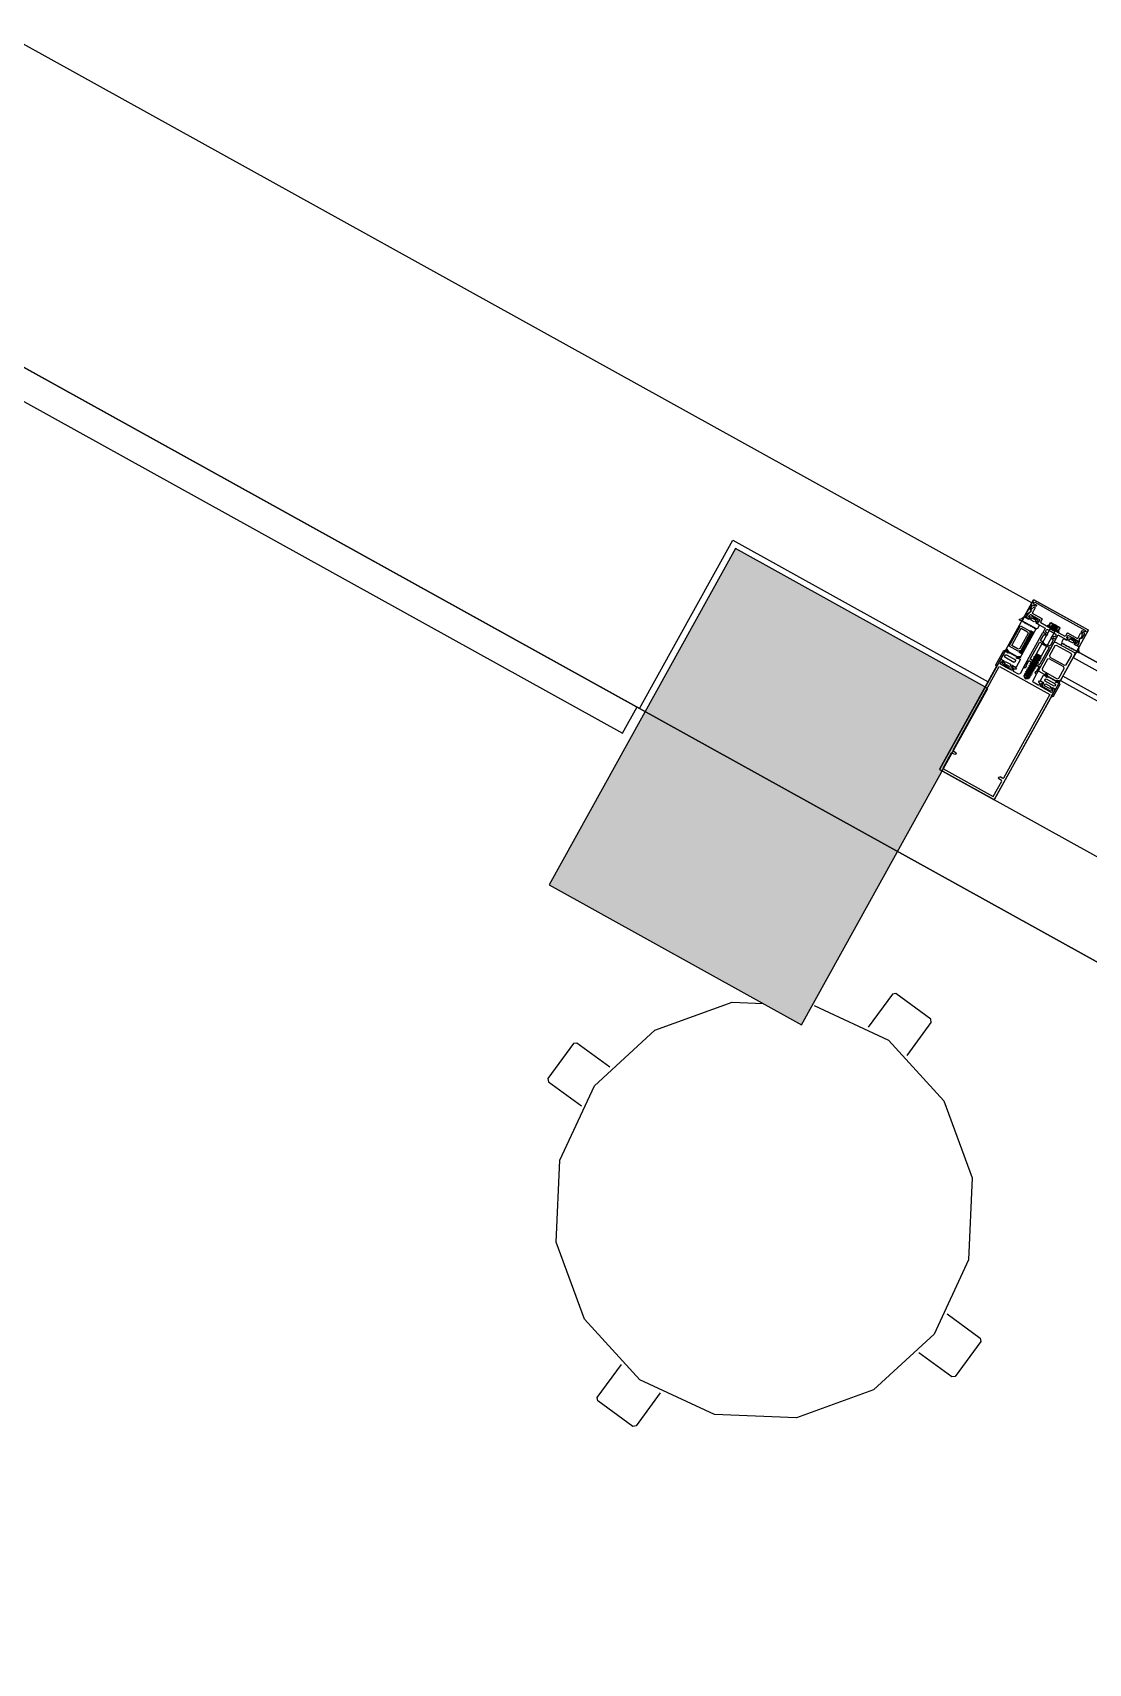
# Model space of a CAD drawing. Header units: metres. Extents: x 2.5 to 42.6, y 0.9 to 31.9.
# Drawn here: x 24.715 to 25.061, y 14.859 to 15.393 of the extents above; entities that cross this region are included whole.
import ezdxf

# ---------------------------------------------------------------- set-up
doc = ezdxf.new("R2010")
doc.units = ezdxf.units.M
for name, color, linetype in [('ARREDI', 9, 'Continuous'), ('PARETI_STRUTTURE', 7, 'Continuous'), ('PILASTRI_SETTI', 8, 'Continuous')]:
    doc.layers.add(name, color=color, linetype=linetype)

msp = doc.modelspace()

# ---------------------------------------------------------------- linework, layer by layer
at = {"layer": 'ARREDI'}
for points in [[(25.04234, 15.20395), (25.04225, 15.2037), (25.04111, 15.20276), (25.04057, 15.20179), (25.04013, 15.20202), (25.04314, 15.20747), (25.04328, 15.20751)], [(25.04199, 15.20434), (25.04275, 15.20572)], [(25.04237, 15.20434), (25.04336, 15.2052)], [(25.04276, 15.20572), (25.04302, 15.2058)], [(25.04375, 15.20539), (25.04303, 15.2058)], [(25.04327, 15.20624), (25.04319, 15.20651)], [(25.0432, 15.20651), (25.04325, 15.20662)], [(25.04325, 15.20662), (25.04352, 15.2067)], [(25.04327, 15.20751), (25.06101, 15.19768), (25.06105, 15.19754)], [(25.04327, 15.20624), (25.044, 15.20584), (25.04408, 15.20558)], [(25.04335, 15.20521), (25.0437, 15.20491)], [(25.04352, 15.20669), (25.05185, 15.20207), (25.06019, 15.19746)], [(25.04407, 15.20557), (25.04402, 15.20547), (25.04375, 15.20539)], [(25.04028, 15.20194), (25.04003, 15.20189), (25.03933, 15.20132), (25.03847, 15.20108)], [(25.03957, 15.20047), (25.0385, 15.20086), (25.03847, 15.20108)], [(25.03957, 15.20046), (25.03979, 15.20042)], [(25.03979, 15.20041), (25.03996, 15.20032)], [(25.03997, 15.20032), (25.04001, 15.20018)], [(25.04021, 15.19995), (25.04004, 15.20005), (25.04, 15.20019)], [(25.04021, 15.19995), (25.04035, 15.19999), (25.04049, 15.20004)], [(25.04028, 15.20194), (25.04141, 15.20133), (25.04156, 15.20116), (25.04164, 15.20115), (25.04174, 15.2012), (25.04205, 15.20176), (25.04184, 15.20187), (25.04181, 15.20198)], [(25.04048, 15.20003), (25.04065, 15.19993)], [(25.04065, 15.19994), (25.0407, 15.1998)], [(25.0409, 15.19957), (25.04073, 15.19967), (25.04069, 15.19981)], [(25.04088, 15.20161), (25.0408, 15.20187)], [(25.04081, 15.20188), (25.04125, 15.20268), (25.04229, 15.20363)], [(25.04147, 15.20128), (25.04089, 15.20161)], [(25.04162, 15.2013), (25.04148, 15.20128)], [(25.04154, 15.20197), (25.04171, 15.20228), (25.04211, 15.20265), (25.04222, 15.20267)], [(25.04179, 15.2017), (25.04158, 15.20181), (25.04154, 15.20197)], [(25.04181, 15.20151), (25.04162, 15.2013)], [(25.04179, 15.20169), (25.04181, 15.20151)], [(25.04182, 15.202), (25.04195, 15.20206)], [(25.04195, 15.20206), (25.04288, 15.20191), (25.04398, 15.20131), (25.04463, 15.20058), (25.04465, 15.20044)], [(25.04203, 15.2042), (25.04199, 15.20434)], [(25.04203, 15.2042), (25.04228, 15.20406), (25.04234, 15.20395)], [(25.04222, 15.20267), (25.04347, 15.20198), (25.0436, 15.20199), (25.0437, 15.20194)], [(25.04228, 15.20113), (25.04248, 15.20147)], [(25.04236, 15.20086), (25.04228, 15.20112)], [(25.0423, 15.20417), (25.04236, 15.20379), (25.04229, 15.20363)], [(25.04231, 15.20417), (25.04238, 15.20435)], [(25.04339, 15.20029), (25.04236, 15.20086)], [(25.04247, 15.20147), (25.04274, 15.20156)], [(25.0437, 15.20491), (25.04274, 15.20317)], [(25.04596, 15.20127), (25.04278, 15.20304), (25.04274, 15.20317)], [(25.04274, 15.20155), (25.04377, 15.20098)], [(25.04366, 15.20036), (25.0434, 15.20028)], [(25.04385, 15.20071), (25.04366, 15.20036)], [(25.04369, 15.20193), (25.04371, 15.20186), (25.04513, 15.20106), (25.04517, 15.20089)], [(25.04377, 15.20098), (25.04386, 15.20071)], [(25.04492, 15.19937), (25.04429, 15.19972), (25.04407, 15.19978), (25.044, 15.19986), (25.04401, 15.19994), (25.04432, 15.2005), (25.04453, 15.20037)], [(25.04416, 15.19989), (25.04423, 15.20017)], [(25.04422, 15.19976), (25.04416, 15.19988)], [(25.04422, 15.19976), (25.04695, 15.19825), (25.04697, 15.19814)], [(25.04423, 15.20017), (25.0444, 15.20024)], [(25.0444, 15.20024), (25.04461, 15.20013)], [(25.04463, 15.20041), (25.04452, 15.20038)], [(25.04517, 15.2009), (25.04477, 15.20017), (25.0446, 15.20013)], [(25.04933, 15.19762), (25.04927, 15.19783), (25.04554, 15.19993), (25.04545, 15.20019)], [(25.04599, 15.20116), (25.04547, 15.2002)], [(25.04596, 15.20127), (25.04599, 15.20116)], [(25.04874, 15.19998), (25.04868, 15.19994), (25.04818, 15.19905), (25.04871, 15.19997)], [(25.0482, 15.19905), (25.04889, 15.19866), (25.04902, 15.19859), (25.0504, 15.19781), (25.04902, 15.19859), (25.04953, 15.19952), (25.04902, 15.19859), (25.04818, 15.19905), (25.04871, 15.19998)], [(25.04871, 15.19997), (25.0482, 15.19904), (25.0489, 15.19865), (25.04941, 15.1996)], [(25.04868, 15.19995), (25.04902, 15.19997)], [(25.04901, 15.19997), (25.04908, 15.19994), (25.04902, 15.19998), (25.05158, 15.19856)], [(25.04903, 15.19996), (25.0491, 15.19993)], [(25.04912, 15.19991), (25.0492, 15.19987), (25.04927, 15.19982)], [(25.05142, 15.19865), (25.05136, 15.19855), (25.04913, 15.19979), (25.04918, 15.19989)], [(25.04324, 15.1967), (25.04213, 15.19731), (25.04237, 15.19651), (25.03913, 15.19066), (25.03833, 15.19042), (25.03944, 15.1898)], [(25.04269, 15.197), (25.03887, 15.19012)], [(25.04283, 15.19693), (25.03901, 15.19004)], [(25.04297, 15.19685), (25.03915, 15.18996)], [(25.04311, 15.19678), (25.03929, 15.18989)], [(25.03944, 15.1898), (25.04326, 15.19669)], [(25.04001, 15.18559), (25.0462, 15.19675)], [(25.0409, 15.19957), (25.04104, 15.19961), (25.04118, 15.19965)], [(25.04117, 15.19965), (25.04134, 15.19955)], [(25.04134, 15.19955), (25.04139, 15.19942)], [(25.04159, 15.19919), (25.04142, 15.19929), (25.04138, 15.19943)], [(25.04186, 15.19927), (25.04173, 15.19923), (25.04159, 15.19919)], [(25.04375, 15.18947), (25.04389, 15.1893), (25.04399, 15.18961), (25.04407, 15.18986), (25.0486, 15.198), (25.05013, 15.19716), (25.04562, 15.189), (25.04528, 15.18889), (25.0452, 15.18891), (25.04511, 15.18894), (25.04497, 15.18898), (25.04481, 15.18905), (25.04454, 15.18915), (25.0444, 15.18919), (25.04428, 15.18925), (25.04394, 15.18946), (25.04546, 15.18885), (25.0451, 15.18869), (25.04436, 15.18949), (25.04418, 15.18956), (25.04391, 15.18962), (25.04399, 15.18962), (25.04406, 15.18961), (25.04411, 15.18958), (25.04423, 15.18953), (25.04433, 15.18953), (25.04451, 15.18943), (25.04391, 15.18962), (25.04373, 15.1895), (25.04389, 15.18929), (25.044, 15.18916), (25.04404, 15.18912), (25.04409, 15.18906), (25.04416, 15.18902), (25.04426, 15.18894), (25.04441, 15.18862), (25.04475, 15.18844), (25.04493, 15.18835), (25.04503, 15.18831), (25.04512, 15.18827), (25.04521, 15.18831), (25.04514, 15.18834), (25.04505, 15.18836), (25.04496, 15.18839), (25.0448, 15.18846), (25.04464, 15.18853), (25.04477, 15.18866), (25.04484, 15.18863), (25.04441, 15.18862), (25.04379, 15.18898), (25.04374, 15.18897), (25.04385, 15.18917), (25.04477, 15.18865), (25.04463, 15.18871), (25.0444, 15.18879), (25.04425, 15.18885), (25.04415, 15.18887), (25.04406, 15.18892), (25.04397, 15.18893), (25.04356, 15.18865), (25.04354, 15.18816), (25.04361, 15.1881), (25.04368, 15.18805), (25.04378, 15.18797), (25.04394, 15.18784), (25.04411, 15.1877), (25.04422, 15.18762), (25.04429, 15.18756), (25.04448, 15.18739), (25.04454, 15.18732), (25.04499, 15.18776), (25.04493, 15.18781), (25.04486, 15.18787), (25.04477, 15.18792), (25.04469, 15.18799), (25.04459, 15.18806), (25.04438, 15.1882), (25.04406, 15.18842), (25.04386, 15.18858), (25.04376, 15.18865), (25.04368, 15.1887), (25.04359, 15.18876), (25.04352, 15.18881), (25.04347, 15.18887), (25.04337, 15.18902), (25.04359, 15.18861), (25.04337, 15.18903), (25.04337, 15.18898), (25.04351, 15.18895), (25.04429, 15.18862), (25.04346, 15.18901), (25.0436, 15.18896), (25.04397, 15.1888), (25.04379, 15.18864), (25.04483, 15.18801), (25.04374, 15.18896), (25.04385, 15.18917), (25.04393, 15.18913), (25.04439, 15.18884), (25.0446, 15.18867), (25.04472, 15.18857), (25.04479, 15.18852), (25.04486, 15.18846), (25.04492, 15.1884), (25.04505, 15.18825), (25.04507, 15.18757), (25.0445, 15.18736), (25.04465, 15.187), (25.04458, 15.18702), (25.04451, 15.18704), (25.04443, 15.18709), (25.04433, 15.18711), (25.04425, 15.18715), (25.04314, 15.1874), (25.04295, 15.18705), (25.04271, 15.18711), (25.04229, 15.18707), (25.04253, 15.18697), (25.04193, 15.18649), (25.04203, 15.18642), (25.04209, 15.18637), (25.04214, 15.18632), (25.04221, 15.18626), (25.04229, 15.18621), (25.04239, 15.18614), (25.04249, 15.18607), (25.04268, 15.18593), (25.043, 15.18571), (25.04321, 15.18557), (25.04331, 15.1855), (25.04339, 15.18543), (25.04347, 15.18537), (25.04354, 15.18532), (25.04332, 15.18514), (25.04316, 15.18483), (25.04318, 15.18531), (25.04313, 15.18535), (25.04306, 15.18541), (25.04296, 15.18549), (25.04282, 15.1856), (25.04261, 15.18575), (25.04252, 15.18584), (25.04242, 15.18592), (25.04235, 15.18596), (25.04216, 15.18567), (25.04221, 15.18561), (25.04228, 15.18555), (25.04239, 15.18547), (25.04256, 15.18535), (25.04273, 15.18521), (25.04284, 15.18512), (25.04291, 15.18507), (25.04297, 15.18451), (25.04281, 15.1842), (25.0426, 15.18442), (25.04253, 15.18448), (25.04241, 15.18457), (25.04226, 15.18469), (25.04208, 15.18482), (25.04197, 15.18492), (25.04189, 15.18498), (25.04166, 15.18523), (25.04183, 15.18553)], [(25.04186, 15.19927), (25.04203, 15.19917)], [(25.04203, 15.19917), (25.04207, 15.19903)], [(25.04228, 15.19881), (25.04211, 15.1989), (25.04207, 15.19904)], [(25.04228, 15.19723), (25.0422, 15.1971)], [(25.04242, 15.19716), (25.04227, 15.19688)], [(25.04255, 15.19889), (25.04241, 15.19885), (25.04228, 15.19881)], [(25.04256, 15.19708), (25.04232, 15.19666)], [(25.04255, 15.19889), (25.04271, 15.19879)], [(25.04272, 15.19879), (25.04276, 15.19865)], [(25.04296, 15.19843), (25.0428, 15.19852), (25.04276, 15.19866)], [(25.04324, 15.19851), (25.0431, 15.19847), (25.04296, 15.19842)], [(25.04324, 15.1985), (25.0434, 15.19841)], [(25.04341, 15.19841), (25.04345, 15.19827)], [(25.04365, 15.19805), (25.04349, 15.19814), (25.04345, 15.19828)], [(25.04393, 15.19813), (25.04379, 15.19808), (25.04365, 15.19804)], [(25.04393, 15.19812), (25.04415, 15.198)], [(25.05033, 15.19446), (25.04415, 15.18329)], [(25.04499, 15.1991), (25.04442, 15.19807), (25.04416, 15.19799)], [(25.04492, 15.19937), (25.04499, 15.19911)], [(25.04545, 15.19418), (25.04648, 15.19603), (25.04662, 15.19607)], [(25.0462, 15.19675), (25.04634, 15.19679)], [(25.04633, 15.19679), (25.04703, 15.19641), (25.04642, 15.19675)], [(25.04635, 15.19701), (25.04697, 15.19815)], [(25.04642, 15.19674), (25.04635, 15.197)], [(25.04679, 15.19597), (25.04662, 15.19607)], [(25.04692, 15.19601), (25.04678, 15.19597)], [(25.04697, 15.1961), (25.04706, 15.19626), (25.04691, 15.19601)], [(25.04705, 15.19583), (25.04696, 15.1961)], [(25.04702, 15.1964), (25.04706, 15.19627)], [(25.04703, 15.1964), (25.04707, 15.19629)], [(25.04711, 15.19579), (25.04704, 15.19583)], [(25.04758, 15.19663), (25.04717, 15.19687), (25.04708, 15.19713)], [(25.04709, 15.19713), (25.04743, 15.19775), (25.0477, 15.19784)], [(25.04738, 15.19587), (25.04712, 15.19579)], [(25.04766, 15.19637), (25.04738, 15.19587)], [(25.04758, 15.19664), (25.04766, 15.19637)], [(25.04764, 15.19877), (25.04761, 15.19888)], [(25.05129, 15.19674), (25.04763, 15.19877)], [(25.0477, 15.19905), (25.04781, 15.19907)], [(25.04771, 15.19783), (25.04908, 15.19707), (25.05046, 15.1963), (25.05054, 15.19604)], [(25.04781, 15.19908), (25.05146, 15.19705), (25.05149, 15.19694)], [(25.04852, 15.19828), (25.0486, 15.19801)], [(25.0504, 15.19724), (25.05013, 15.19716), (25.04859, 15.198)], [(25.04941, 15.19958), (25.04889, 15.19865), (25.04882, 15.19856), (25.04878, 15.19854), (25.04882, 15.19856), (25.04889, 15.19865)], [(25.04942, 15.19958), (25.04889, 15.19866), (25.04901, 15.19859), (25.04953, 15.19952)], [(25.04896, 15.19499), (25.04924, 15.19549)], [(25.04904, 15.19472), (25.04896, 15.19499)], [(25.04911, 15.19469), (25.04904, 15.19473)], [(25.04938, 15.19476), (25.04911, 15.19468)], [(25.04942, 15.19962), (25.04924, 15.19898)], [(25.04924, 15.19549), (25.04951, 15.19557)], [(25.04944, 15.19961), (25.04926, 15.19897)], [(25.04944, 15.19961), (25.04926, 15.19897)], [(25.04937, 15.1985), (25.0493, 15.19876), (25.04969, 15.19947), (25.04977, 15.19865), (25.04972, 15.19854), (25.04977, 15.19865), (25.04979, 15.19868), (25.05008, 15.19925), (25.05041, 15.19908), (25.05015, 15.19807), (25.05053, 15.19776), (25.05123, 15.19737), (25.05174, 15.19824), (25.05124, 15.19735), (25.04937, 15.1985)], [(25.04937, 15.19864), (25.0493, 15.19876)], [(25.04933, 15.19468), (25.04947, 15.19494), (25.04939, 15.19476)], [(25.04937, 15.19454), (25.04933, 15.19468)], [(25.04937, 15.19455), (25.04954, 15.19445), (25.04958, 15.19431)], [(25.0494, 15.19963), (25.04943, 15.19954)], [(25.0495, 15.19951), (25.04943, 15.19953)], [(25.04943, 15.19758), (25.04963, 15.19763), (25.05338, 15.19558)], [(25.04947, 15.19494), (25.04961, 15.19498)], [(25.04948, 15.19495), (25.04959, 15.19498)], [(25.04951, 15.19557), (25.04993, 15.19533)], [(25.05021, 15.19464), (25.0496, 15.19497), (25.05029, 15.1946)], [(25.04966, 15.19812), (25.04993, 15.1986)], [(25.04971, 15.19853), (25.05007, 15.19927), (25.04976, 15.19864), (25.05006, 15.19849), (25.04999, 15.19838)], [(25.04977, 15.19865), (25.05006, 15.19849)], [(25.05007, 15.19852), (25.04979, 15.19868)], [(25.05054, 15.19604), (25.05019, 15.19541), (25.04993, 15.19533)], [(25.04999, 15.19837), (25.05042, 15.19907), (25.04999, 15.19837)], [(25.05078, 15.19894), (25.05072, 15.19899), (25.05064, 15.19905), (25.05054, 15.19912), (25.05046, 15.19917), (25.05036, 15.19922), (25.05022, 15.1993), (25.05014, 15.19934)], [(25.05048, 15.19471), (25.05021, 15.19463)], [(25.05039, 15.19815), (25.05025, 15.19815)], [(25.05029, 15.19459), (25.05034, 15.19445)], [(25.05039, 15.19815), (25.0508, 15.19886), (25.05039, 15.19815)], [(25.0504, 15.19782), (25.05053, 15.19775), (25.0504, 15.19782), (25.05092, 15.19875), (25.0504, 15.19782), (25.05092, 15.19875)], [(25.05048, 15.19471), (25.05111, 15.19585), (25.05122, 15.19588)], [(25.05104, 15.19868), (25.05053, 15.19775), (25.05104, 15.19868)], [(25.05124, 15.19735), (25.05053, 15.19776), (25.05104, 15.19867)], [(25.05061, 15.19823), (25.05105, 15.19873)], [(25.05061, 15.19823), (25.05105, 15.19873)], [(25.05062, 15.19822), (25.05107, 15.1987)], [(25.05092, 15.19875), (25.05088, 15.19882)], [(25.05099, 15.19867), (25.05109, 15.1987)], [(25.05101, 15.19867), (25.05112, 15.19871)], [(25.05122, 15.19736), (25.05174, 15.1983), (25.05122, 15.19736)], [(25.05394, 15.19437), (25.05122, 15.19589)], [(25.05139, 15.19677), (25.05128, 15.19675)], [(25.05129, 15.19869), (25.05136, 15.19866), (25.05143, 15.19862)], [(25.05143, 15.19864), (25.05136, 15.19866)], [(25.05158, 15.19856), (25.05174, 15.19824)], [(25.0524, 15.19365), (25.05297, 15.19468)], [(25.05298, 15.19468), (25.05324, 15.19476)], [(25.05324, 15.19476), (25.05387, 15.19441), (25.05403, 15.19426), (25.05415, 15.19425), (25.0542, 15.19429), (25.05451, 15.19484), (25.0543, 15.19495)], [(25.05418, 15.19661), (25.05365, 15.19565), (25.05339, 15.19557)], [(25.05408, 15.19439), (25.05394, 15.19437)], [(25.054, 15.19506), (25.0544, 15.19578), (25.05457, 15.19582)], [(25.05425, 15.19479), (25.05405, 15.1949), (25.054, 15.19506)], [(25.05428, 15.1946), (25.05409, 15.19439)], [(25.05419, 15.19662), (25.0543, 15.19665)], [(25.05425, 15.19478), (25.05428, 15.1946)], [(25.0543, 15.19496), (25.05428, 15.19507)], [(25.05429, 15.1951), (25.05442, 15.19515)], [(25.0543, 15.19665), (25.05748, 15.19489)], [(25.05441, 15.19516), (25.05538, 15.19499), (25.05648, 15.19438), (25.05709, 15.19367)], [(25.05456, 15.19583), (25.056, 15.19507), (25.05606, 15.19508), (25.05616, 15.19503)], [(25.05475, 15.19422), (25.05494, 15.19456), (25.0552, 15.19465)], [(25.05521, 15.19464), (25.05624, 15.19407), (25.05632, 15.1938)], [(25.05616, 15.19503), (25.05621, 15.19491), (25.05746, 15.19422), (25.05752, 15.19412)], [(25.05857, 15.19666), (25.05762, 15.19492), (25.05748, 15.19488)], [(25.05754, 15.19261), (25.05798, 15.19341), (25.05823, 15.19479), (25.05835, 15.19493)], [(25.06105, 15.19754), (25.05804, 15.1921), (25.05758, 15.19235), (25.05812, 15.19332), (25.0583, 15.19475), (25.05836, 15.19485)], [(25.05869, 15.19509), (25.05835, 15.19494)], [(25.05836, 15.19485), (25.0585, 15.19499), (25.05861, 15.195)], [(25.05858, 15.19666), (25.05902, 15.19652)], [(25.05887, 15.19487), (25.05862, 15.19501)], [(25.05881, 15.19524), (25.05869, 15.19508)], [(25.05902, 15.19653), (25.0588, 15.19524)], [(25.059, 15.19491), (25.05886, 15.19486)], [(25.05969, 15.19656), (25.05896, 15.19696), (25.05888, 15.19722)], [(25.05889, 15.19723), (25.05894, 15.19732)], [(25.05894, 15.19733), (25.05921, 15.19741)], [(25.05977, 15.19629), (25.059, 15.1949)], [(25.05921, 15.19741), (25.05993, 15.197)], [(25.05969, 15.19656), (25.05977, 15.19629)], [(25.06021, 15.19708), (25.05994, 15.197)], [(25.06019, 15.19745), (25.06027, 15.19719)], [(25.06027, 15.19719), (25.06021, 15.19708)], [(25.03081, 15.18621), (25.03341, 15.19089), (25.03358, 15.19093)], [(25.03468, 15.18999), (25.03432, 15.19046), (25.03418, 15.1906), (25.03358, 15.19093)], [(25.03368, 15.18894), (25.03397, 15.18946)], [(25.03397, 15.18946), (25.03423, 15.18954)], [(25.03488, 15.19014), (25.03424, 15.19122), (25.03455, 15.1914)], [(25.03424, 15.18954), (25.03721, 15.1879)], [(25.03535, 15.19005), (25.03454, 15.19139)], [(25.03489, 15.19014), (25.03468, 15.18998)], [(25.03534, 15.19005), (25.0355, 15.19007), (25.03564, 15.1901)], [(25.03564, 15.19011), (25.03581, 15.19001), (25.03585, 15.18987)], [(25.03589, 15.18975), (25.03585, 15.18988)], [(25.03606, 15.18965), (25.03589, 15.18975)], [(25.03605, 15.18965), (25.03619, 15.18969), (25.03633, 15.18972)], [(25.03633, 15.18973), (25.0365, 15.18963), (25.03654, 15.18949)], [(25.03657, 15.18936), (25.03653, 15.1895)], [(25.03675, 15.18927), (25.03658, 15.18936)], [(25.03674, 15.18926), (25.03688, 15.1893), (25.03702, 15.18933)], [(25.03703, 15.18934), (25.03719, 15.18924), (25.03724, 15.1891)], [(25.03729, 15.18897), (25.03723, 15.18911)], [(25.03854, 15.19048), (25.03847, 15.19035)], [(25.03875, 15.19055), (25.0386, 15.19027)], [(25.03897, 15.19061), (25.03875, 15.19019)], [(25.04207, 15.1881), (25.04512, 15.19357), (25.04525, 15.19361)], [(25.04538, 15.18911), (25.0452, 15.18918), (25.04527, 15.18914), (25.04507, 15.18923), (25.04521, 15.18917), (25.04538, 15.18902), (25.04534, 15.18907), (25.04528, 15.18911), (25.04519, 15.18918), (25.0451, 15.18925), (25.04499, 15.18934), (25.04515, 15.18921), (25.04526, 15.18915), (25.04535, 15.18906), (25.04541, 15.18902), (25.04549, 15.18885), (25.04526, 15.18848), (25.04391, 15.18932), (25.04494, 15.18824), (25.04485, 15.18799), (25.04511, 15.18765)], [(25.04822, 15.19187), (25.04521, 15.18643), (25.04504, 15.18633)], [(25.04524, 15.19361), (25.04567, 15.19338), (25.04604, 15.19295)], [(25.04608, 15.19374), (25.0455, 15.19405), (25.04545, 15.19419)], [(25.04604, 15.19294), (25.04722, 15.1923)], [(25.04608, 15.19373), (25.04647, 15.19323)], [(25.04644, 15.1933), (25.04721, 15.19281)], [(25.04721, 15.19282), (25.04784, 15.19276)], [(25.04722, 15.19231), (25.04777, 15.19222)], [(25.04778, 15.19222), (25.04818, 15.192), (25.04823, 15.19186)], [(25.04784, 15.19276), (25.04842, 15.19244)], [(25.04958, 15.19432), (25.04856, 15.19247), (25.04842, 15.19243)], [(25.0521, 15.19269), (25.05248, 15.19338), (25.0524, 15.19365)], [(25.05249, 15.19338), (25.05271, 15.19326), (25.05275, 15.19312)], [(25.05278, 15.19299), (25.05274, 15.19313)], [(25.05296, 15.19289), (25.05279, 15.19299)], [(25.05295, 15.19289), (25.05309, 15.19293), (25.05323, 15.19297)], [(25.05323, 15.19297), (25.0534, 15.19287), (25.05344, 15.19274)], [(25.05347, 15.19261), (25.05343, 15.19275)], [(25.05365, 15.19251), (25.05348, 15.19261)], [(25.05364, 15.19251), (25.05378, 15.19255), (25.05392, 15.19259)], [(25.05392, 15.19259), (25.05409, 15.19249), (25.05413, 15.19235)], [(25.05416, 15.19222), (25.05412, 15.19236)], [(25.05433, 15.19213), (25.05417, 15.19223)], [(25.05433, 15.19213), (25.05447, 15.19217), (25.05461, 15.19221)], [(25.05461, 15.19221), (25.05477, 15.19211), (25.05482, 15.19197)], [(25.05585, 15.19338), (25.05482, 15.19395), (25.05474, 15.19421)], [(25.05485, 15.19184), (25.05481, 15.19198)], [(25.05502, 15.19175), (25.05486, 15.19185)], [(25.05502, 15.19174), (25.05516, 15.19179), (25.0553, 15.19183)], [(25.0553, 15.19183), (25.05546, 15.19173), (25.0555, 15.19159)], [(25.05554, 15.19146), (25.0555, 15.1916)], [(25.05571, 15.19137), (25.05555, 15.19146)], [(25.05598, 15.19145), (25.05585, 15.1914), (25.05571, 15.19136)], [(25.05632, 15.1938), (25.05613, 15.19345), (25.05586, 15.19337)], [(25.05599, 15.19144), (25.05615, 15.19135), (25.05619, 15.19121)], [(25.05623, 15.19108), (25.05619, 15.19122)], [(25.0564, 15.19098), (25.05623, 15.19108)], [(25.05667, 15.19106), (25.05653, 15.19102), (25.0564, 15.19098)], [(25.05699, 15.19347), (25.05678, 15.19358), (25.05648, 15.19304), (25.05648, 15.19293), (25.05653, 15.19286), (25.05675, 15.1928), (25.05788, 15.19219)], [(25.05663, 15.19298), (25.0567, 15.19326)], [(25.05669, 15.19285), (25.05663, 15.19299)], [(25.05667, 15.19106), (25.05684, 15.19096), (25.05699, 15.1908)], [(25.05728, 15.19252), (25.05669, 15.19286)], [(25.0567, 15.19326), (25.05686, 15.19333)], [(25.05687, 15.19333), (25.05708, 15.19322)], [(25.0571, 15.1935), (25.05699, 15.19347)], [(25.0579, 15.1901), (25.057, 15.19081)], [(25.05751, 15.19411), (25.05742, 15.19358), (25.05724, 15.19326), (25.05707, 15.19322)], [(25.0571, 15.19367), (25.05711, 15.19353)], [(25.05754, 15.1926), (25.05728, 15.19252)], [(25.05796, 15.19195), (25.05785, 15.19106), (25.0581, 15.1902), (25.05791, 15.1901)], [(25.05788, 15.19219), (25.05796, 15.19194)], [(25.01598, 15.15847), (25.03115, 15.18584)], [(25.01677, 15.15826), (25.03193, 15.18564)], [(25.03084, 15.18602), (25.03083, 15.18621)], [(25.0323, 15.18791), (25.03116, 15.18584), (25.03084, 15.18602)], [(25.03194, 15.18564), (25.04846, 15.17647)], [(25.03224, 15.18659), (25.0326, 15.18725), (25.03277, 15.18729)], [(25.0359, 15.18443), (25.03418, 15.18539), (25.03404, 15.18535), (25.03401, 15.18547), (25.03229, 15.18643), (25.03225, 15.1866)], [(25.03256, 15.188), (25.0323, 15.18791), (25.03257, 15.18798)], [(25.03311, 15.18768), (25.03257, 15.18798), (25.03315, 15.18766), (25.03333, 15.18763), (25.03339, 15.18757), (25.03339, 15.18746), (25.03308, 15.18691), (25.03292, 15.187)], [(25.03321, 15.18753), (25.0331, 15.1871), (25.03277, 15.18729)], [(25.03596, 15.18505), (25.03509, 15.1852), (25.03337, 15.18616), (25.03277, 15.18682), (25.03292, 15.187)], [(25.03315, 15.18766), (25.03321, 15.18752)], [(25.03371, 15.18657), (25.03362, 15.18683)], [(25.03363, 15.18683), (25.03381, 15.18717)], [(25.03376, 15.18868), (25.03369, 15.18894)], [(25.03525, 15.1857), (25.0337, 15.18657)], [(25.03672, 15.18703), (25.03375, 15.18867)], [(25.03381, 15.18716), (25.03408, 15.18725)], [(25.03408, 15.18724), (25.03564, 15.18638)], [(25.03552, 15.18578), (25.03526, 15.18571)], [(25.03571, 15.18611), (25.03553, 15.18578)], [(25.03563, 15.18638), (25.03571, 15.18611)], [(25.03652, 15.18579), (25.03635, 15.18595), (25.03624, 15.18596), (25.03619, 15.18592), (25.03588, 15.18536), (25.03605, 15.18526), (25.03596, 15.18504)], [(25.03642, 15.18513), (25.03606, 15.18448), (25.03589, 15.18444)], [(25.03633, 15.18579), (25.03603, 15.18549), (25.03637, 15.18529), (25.03641, 15.18513)], [(25.03634, 15.1858), (25.03648, 15.18582)], [(25.03718, 15.18542), (25.03649, 15.18581), (25.03749, 15.18526)], [(25.03651, 15.18423), (25.03683, 15.18481), (25.03698, 15.18486)], [(25.0382, 15.18315), (25.03655, 15.18407), (25.03651, 15.18423)], [(25.03699, 15.1871), (25.03673, 15.18704)], [(25.03728, 15.18762), (25.03699, 15.18711)], [(25.0372, 15.18475), (25.03699, 15.18486)], [(25.03759, 15.18837), (25.03818, 15.18832), (25.03838, 15.18826), (25.03874, 15.18805), (25.03878, 15.1879), (25.03745, 15.1855), (25.03718, 15.18542)], [(25.0372, 15.18789), (25.03728, 15.18763)], [(25.03736, 15.1848), (25.03721, 15.18475)], [(25.03729, 15.18896), (25.03886, 15.189), (25.03887, 15.18864), (25.03761, 15.18862)], [(25.03753, 15.1851), (25.03736, 15.1848)], [(25.03748, 15.18526), (25.03752, 15.1851)], [(25.03759, 15.18837), (25.03761, 15.18862)], [(25.03988, 15.18536), (25.03874, 15.1833), (25.0382, 15.18315)], [(25.03988, 15.18535), (25.04002, 15.18539)], [(25.04005, 15.18545), (25.04001, 15.18559)], [(25.04001, 15.18539), (25.04025, 15.18527)], [(25.04028, 15.18533), (25.04005, 15.18545)], [(25.04145, 15.18524), (25.04145, 15.18521), (25.04153, 15.18518), (25.04162, 15.18514), (25.04171, 15.1851), (25.04183, 15.18505), (25.04194, 15.18501), (25.04219, 15.1849), (25.04244, 15.1848), (25.04267, 15.18469), (25.0428, 15.18465), (25.04291, 15.1846), (25.04301, 15.18457), (25.04309, 15.18453), (25.04285, 15.18466), (25.04274, 15.18471), (25.0425, 15.1848), (25.04214, 15.18496), (25.04192, 15.18507), (25.04181, 15.18511), (25.04171, 15.18515), (25.04162, 15.18518), (25.04187, 15.18521), (25.04194, 15.18518), (25.04202, 15.18515), (25.04215, 15.18511), (25.04231, 15.18506), (25.04255, 15.18497), (25.04268, 15.18492), (25.0428, 15.18487), (25.04298, 15.1845), (25.04287, 15.18466), (25.04189, 15.18583), (25.0423, 15.18595), (25.04211, 15.18596), (25.04236, 15.18649), (25.04195, 15.18645), (25.0426, 15.18644), (25.04265, 15.18643), (25.04275, 15.18639), (25.04286, 15.18636), (25.04304, 15.18629), (25.04326, 15.18621), (25.0434, 15.18615), (25.04351, 15.18611), (25.04358, 15.1861), (25.0425, 15.1871), (25.04257, 15.18709), (25.04265, 15.18705), (25.04275, 15.18702), (25.04284, 15.18698), (25.04295, 15.18692), (25.04319, 15.18683), (25.04354, 15.18667), (25.04377, 15.18658), (25.04421, 15.18637), (25.04412, 15.1864), (25.04404, 15.18644), (25.04393, 15.18647), (25.04383, 15.18652), (25.04371, 15.18656), (25.04347, 15.18667), (25.04322, 15.18677), (25.04297, 15.18688), (25.04286, 15.18692), (25.04275, 15.18697), (25.04265, 15.18701), (25.04257, 15.18705), (25.0429, 15.18685), (25.04368, 15.18642), (25.04369, 15.18657), (25.04415, 15.18674), (25.044, 15.18636), (25.04436, 15.18604), (25.04497, 15.18559), (25.04493, 15.18573), (25.04409, 15.18597), (25.04399, 15.18579), (25.04377, 15.18579), (25.04352, 15.18534), (25.04365, 15.18516), (25.04342, 15.18517), (25.04317, 15.18472), (25.0433, 15.18454), (25.04308, 15.18455), (25.04284, 15.1841), (25.04295, 15.18392), (25.04274, 15.18392), (25.04249, 15.18348), (25.04262, 15.1833), (25.0424, 15.18331), (25.04215, 15.18285), (25.04227, 15.18267), (25.04205, 15.18269), (25.0418, 15.18224), (25.04192, 15.18206), (25.0417, 15.18206), (25.04153, 15.18176), (25.04099, 15.1816), (25.04024, 15.18202), (25.04009, 15.18256), (25.04044, 15.18317), (25.04031, 15.18337), (25.04053, 15.18335), (25.04077, 15.1838), (25.04065, 15.18398), (25.04087, 15.18397), (25.04112, 15.18442), (25.04099, 15.1846), (25.04121, 15.18459), (25.04146, 15.18504), (25.04134, 15.18522), (25.04156, 15.18522), (25.04181, 15.18566), (25.04169, 15.18584), (25.0419, 15.18583), (25.04215, 15.18629), (25.04202, 15.18647), (25.04224, 15.18645), (25.04248, 15.18687), (25.0424, 15.18713), (25.04165, 15.18754), (25.0425, 15.18707), (25.04291, 15.18685), (25.04278, 15.18681), (25.04201, 15.18585), (25.04215, 15.18649), (25.04222, 15.18646), (25.0423, 15.18644), (25.0424, 15.18639), (25.0425, 15.18635), (25.04261, 15.18631), (25.04285, 15.18621), (25.04321, 15.18605), (25.04343, 15.18595), (25.04354, 15.18591), (25.04364, 15.18587), (25.04374, 15.18584), (25.04382, 15.1858), (25.04389, 15.18577), (25.04341, 15.18579), (25.04334, 15.18581), (25.04324, 15.18584), (25.04309, 15.1859), (25.04287, 15.18598), (25.0427, 15.18605), (25.04259, 15.18608), (25.04249, 15.18612), (25.04214, 15.18645), (25.04222, 15.18643), (25.04231, 15.18638), (25.0424, 15.18634), (25.04251, 15.1863), (25.04263, 15.18626), (25.04288, 15.18615), (25.04313, 15.18604), (25.04338, 15.18594), (25.04349, 15.1859), (25.0436, 15.18584), (25.0437, 15.18581), (25.04378, 15.18577), (25.04409, 15.18597), (25.0443, 15.18652), (25.04425, 15.18657), (25.04416, 15.18663), (25.04408, 15.18668), (25.044, 15.18675), (25.0439, 15.18681), (25.04369, 15.18696), (25.04337, 15.18718), (25.04316, 15.18732), (25.04306, 15.18739), (25.04298, 15.18746), (25.0429, 15.18752), (25.04283, 15.18757), (25.04277, 15.18763), (25.04267, 15.18778), (25.04262, 15.18773)], [(25.04035, 15.18532), (25.04055, 15.18532), (25.04033, 15.18525), (25.04026, 15.18526)], [(25.04035, 15.18532), (25.04028, 15.18534)], [(25.04167, 15.18525), (25.0413, 15.18528), (25.04126, 15.1852), (25.04152, 15.18458), (25.04159, 15.18456), (25.04168, 15.18453), (25.0418, 15.18449), (25.04197, 15.18443), (25.0422, 15.18435), (25.04233, 15.18429), (25.04245, 15.18425), (25.0428, 15.18452), (25.04134, 15.18517), (25.0414, 15.18513), (25.04145, 15.18507), (25.04152, 15.18502), (25.0416, 15.18496), (25.0417, 15.18489), (25.0418, 15.18482), (25.04199, 15.18468), (25.04231, 15.18446), (25.04252, 15.18432), (25.04262, 15.18425), (25.0427, 15.18418), (25.04278, 15.18413), (25.04285, 15.18407), (25.043, 15.18383), (25.04277, 15.18425), (25.04283, 15.18388), (25.04274, 15.1839), (25.04266, 15.18395), (25.04256, 15.18397), (25.04245, 15.18403), (25.04234, 15.18407), (25.04209, 15.18417), (25.04184, 15.18428), (25.0416, 15.18439), (25.04149, 15.18443), (25.04138, 15.18447), (25.04127, 15.18451), (25.04119, 15.18456), (25.04137, 15.18428), (25.04144, 15.18425), (25.04153, 15.18422), (25.04164, 15.18418), (25.04181, 15.18412), (25.04205, 15.18404), (25.04217, 15.18398), (25.04228, 15.18394), (25.04292, 15.18389), (25.04285, 15.1839), (25.04278, 15.18393), (25.0427, 15.18397), (25.0426, 15.184), (25.0425, 15.18404), (25.04239, 15.18408), (25.04217, 15.18418), (25.04181, 15.18433), (25.04157, 15.18443), (25.04148, 15.18448), (25.04136, 15.18452), (25.04127, 15.18455), (25.04095, 15.18466), (25.04111, 15.18462), (25.04126, 15.18415), (25.04193, 15.18295), (25.04186, 15.18298), (25.04178, 15.183), (25.04167, 15.18304), (25.04156, 15.18308), (25.04134, 15.18316), (25.04114, 15.18323), (25.04118, 15.18285), (25.041, 15.18292), (25.04064, 15.18305), (25.041, 15.18292), (25.04118, 15.18285), (25.04137, 15.18278), (25.0415, 15.18273), (25.04158, 15.1827), (25.04166, 15.18269), (25.0423, 15.18258), (25.04235, 15.18267), (25.04208, 15.183), (25.0406, 15.18331), (25.04033, 15.18339), (25.04029, 15.18337), (25.04046, 15.18309), (25.04036, 15.18291), (25.0406, 15.18317), (25.04063, 15.18301), (25.04066, 15.18291), (25.0407, 15.18272), (25.04156, 15.18227), (25.0415, 15.18231), (25.04147, 15.1824), (25.04136, 15.18252), (25.04145, 15.18247), (25.04154, 15.18233), (25.04151, 15.1824), (25.04157, 15.1823), (25.04156, 15.18237), (25.04161, 15.18227), (25.04158, 15.18234), (25.04163, 15.18225), (25.04161, 15.18233), (25.04165, 15.18223), (25.04164, 15.1823), (25.0417, 15.18216), (25.04191, 15.18258), (25.04177, 15.18265), (25.04167, 15.18268), (25.04159, 15.1827), (25.0415, 15.18273), (25.04136, 15.18279), (25.04077, 15.18291), (25.04062, 15.18307), (25.04081, 15.18305), (25.04088, 15.18298), (25.04096, 15.18291), (25.04105, 15.18284), (25.04123, 15.18269), (25.04135, 15.18258), (25.04144, 15.18251), (25.0415, 15.18237), (25.04142, 15.18238), (25.04131, 15.18245), (25.04113, 15.18259), (25.04093, 15.18271), (25.04078, 15.18281), (25.04066, 15.18291)], [(25.0406, 15.18317), (25.04055, 15.18325), (25.04047, 15.18335), (25.04078, 15.18319), (25.04092, 15.18318), (25.04115, 15.18306), (25.04142, 15.18297), (25.04165, 15.18286), (25.04176, 15.18281), (25.04188, 15.18277), (25.04197, 15.18273), (25.04207, 15.18269), (25.04213, 15.18263), (25.04205, 15.18266), (25.04197, 15.1827), (25.04186, 15.18273), (25.04176, 15.18278), (25.04163, 15.18282), (25.0414, 15.18293), (25.04115, 15.18303), (25.0409, 15.18314), (25.04046, 15.18336), (25.04078, 15.18319), (25.04045, 15.18332), (25.04047, 15.18335), (25.04103, 15.18328), (25.04064, 15.18336), (25.04072, 15.18335), (25.0408, 15.18333), (25.04219, 15.1836), (25.04211, 15.18363), (25.04199, 15.18367), (25.04186, 15.18372), (25.04162, 15.18381), (25.04146, 15.18386), (25.04133, 15.18391), (25.04125, 15.18393), (25.04076, 15.184), (25.04085, 15.18397), (25.04093, 15.18393), (25.04101, 15.1839), (25.04112, 15.18386), (25.04122, 15.18382), (25.04146, 15.18372), (25.04182, 15.18356), (25.04204, 15.18346), (25.04215, 15.18342), (25.04226, 15.18338), (25.04235, 15.18333), (25.04248, 15.18325), (25.0424, 15.18328), (25.04231, 15.18332), (25.0422, 15.18335), (25.0421, 15.1834), (25.04198, 15.18345), (25.04174, 15.18356), (25.04149, 15.18365), (25.04124, 15.18377), (25.04113, 15.18381), (25.04102, 15.18385), (25.04092, 15.18389), (25.04084, 15.18393), (25.04098, 15.184), (25.04056, 15.18395), (25.04055, 15.18399), (25.04065, 15.18392), (25.0407, 15.18388), (25.04076, 15.18383), (25.04083, 15.18377), (25.04091, 15.18371), (25.04101, 15.18365), (25.04109, 15.18359), (25.0413, 15.18344), (25.04162, 15.18321), (25.04183, 15.18308), (25.04193, 15.18301), (25.04201, 15.18294), (25.04209, 15.18288), (25.04216, 15.18283), (25.04228, 15.18326), (25.04212, 15.18296), (25.04194, 15.18315), (25.04187, 15.1832), (25.0418, 15.18326), (25.04169, 15.18334), (25.04152, 15.18348), (25.04136, 15.1836), (25.04126, 15.18369), (25.04119, 15.18374), (25.04117, 15.18424), (25.0409, 15.18462), (25.04099, 15.18455), (25.04105, 15.1845), (25.0411, 15.18445), (25.04117, 15.18441), (25.04126, 15.18434), (25.04134, 15.18428), (25.04144, 15.18421), (25.04165, 15.18406), (25.04196, 15.18384), (25.04217, 15.1837), (25.04227, 15.18363), (25.04235, 15.18356), (25.04244, 15.1835), (25.04251, 15.18345), (25.04258, 15.1834)], [(25.04073, 15.18565), (25.0406, 15.18536), (25.04055, 15.18532)], [(25.04066, 15.18589), (25.04068, 15.18596)], [(25.04073, 15.18565), (25.04066, 15.18589)], [(25.04147, 15.18742), (25.04068, 15.18597), (25.04153, 15.1875), (25.04166, 15.18754)], [(25.04097, 15.18398), (25.04114, 15.18429)], [(25.04132, 15.1846), (25.04148, 15.18491)], [(25.04229, 15.18377), (25.04222, 15.18382), (25.04212, 15.1839), (25.04198, 15.184), (25.04179, 15.18415), (25.04165, 15.18427), (25.04155, 15.18435), (25.04148, 15.1844), (25.04143, 15.18446)], [(25.04147, 15.18742), (25.04174, 15.1875)], [(25.04159, 15.18586), (25.04164, 15.1859)], [(25.0416, 15.18582), (25.04187, 15.18549)], [(25.04202, 15.18587), (25.04164, 15.18591)], [(25.04165, 15.18473), (25.04172, 15.18467), (25.0418, 15.1846), (25.04192, 15.18452), (25.0421, 15.18438), (25.04225, 15.18426), (25.04236, 15.18417), (25.04243, 15.1841)], [(25.04168, 15.18579), (25.04174, 15.18575), (25.0418, 15.1857), (25.04186, 15.18565), (25.04195, 15.18558), (25.04203, 15.18553), (25.04213, 15.18546), (25.04234, 15.18531), (25.04266, 15.18508), (25.04286, 15.18495), (25.04296, 15.18488), (25.04305, 15.18481), (25.04313, 15.18475), (25.0432, 15.1847), (25.04327, 15.18464)], [(25.04352, 15.18512), (25.04343, 15.18515), (25.04335, 15.18519), (25.04325, 15.18522), (25.04314, 15.18527), (25.04303, 15.18532), (25.04278, 15.18541), (25.04253, 15.18552), (25.04229, 15.18564), (25.04218, 15.18568), (25.04207, 15.18572), (25.04196, 15.18576), (25.04188, 15.1858), (25.04179, 15.18583)], [(25.04361, 15.18513), (25.04354, 15.18515), (25.04347, 15.18517), (25.04339, 15.18522), (25.04329, 15.18524), (25.04319, 15.18529), (25.04308, 15.18533), (25.04286, 15.18542), (25.0425, 15.18558), (25.04226, 15.18569), (25.04217, 15.18573), (25.04205, 15.18577), (25.04196, 15.1858), (25.04189, 15.18583)], [(25.04313, 15.1874), (25.0422, 15.18791), (25.04208, 15.18809)], [(25.04227, 15.18582), (25.04235, 15.18579), (25.04243, 15.18576), (25.04256, 15.18572), (25.04277, 15.18564), (25.04296, 15.18557), (25.04309, 15.18552), (25.04317, 15.1855), (25.04325, 15.18547)], [(25.04228, 15.18711), (25.04233, 15.18715)], [(25.04252, 15.18677), (25.04235, 15.18647)], [(25.04263, 15.18389), (25.04246, 15.18358), (25.04241, 15.18365)], [(25.04243, 15.18698), (25.04264, 15.18664), (25.04351, 15.18576), (25.04407, 15.18578), (25.04371, 15.18629), (25.04324, 15.18542)], [(25.04244, 15.18699), (25.04249, 15.18695), (25.04256, 15.18689), (25.04265, 15.18683), (25.04273, 15.18676), (25.04283, 15.1867), (25.04303, 15.18656), (25.04335, 15.18633), (25.04355, 15.1862), (25.04365, 15.18613), (25.04374, 15.18606), (25.04381, 15.186), (25.0439, 15.18595), (25.04395, 15.18589)], [(25.04252, 15.18627), (25.04259, 15.18622), (25.04269, 15.18613), (25.0428, 15.18605), (25.043, 15.1859), (25.04313, 15.18579), (25.04323, 15.18572), (25.0433, 15.18565), (25.04336, 15.18561)], [(25.04252, 15.18388), (25.04263, 15.18388)], [(25.04264, 15.18769), (25.0429, 15.18736)], [(25.04305, 15.18774), (25.04268, 15.18778)], [(25.0427, 15.1871), (25.04287, 15.1874)], [(25.04455, 15.18699), (25.04447, 15.18702), (25.04439, 15.18706), (25.04429, 15.18709), (25.04418, 15.18715), (25.04407, 15.18719), (25.04382, 15.18728), (25.04357, 15.1874), (25.04333, 15.18749), (25.04322, 15.18755), (25.04311, 15.18759), (25.043, 15.18763), (25.04291, 15.18767), (25.04283, 15.1877)], [(25.04423, 15.18716), (25.04412, 15.1872), (25.0439, 15.1873), (25.04354, 15.18745), (25.0433, 15.18755), (25.0432, 15.1876), (25.04309, 15.18764), (25.043, 15.18767), (25.04291, 15.18771), (25.04284, 15.18773)], [(25.04327, 15.18451), (25.0432, 15.18452), (25.04313, 15.18455), (25.04305, 15.18459), (25.04295, 15.18462), (25.04286, 15.18466)], [(25.04369, 15.18624), (25.04362, 15.18629), (25.04355, 15.18635), (25.04346, 15.18643), (25.04332, 15.18654), (25.04314, 15.18667), (25.04304, 15.18677), (25.04293, 15.18684), (25.04287, 15.18689)], [(25.04297, 15.18835), (25.04302, 15.1884)], [(25.04297, 15.18449), (25.04334, 15.18445)], [(25.04298, 15.18832), (25.04325, 15.18798)], [(25.04299, 15.18726), (25.04403, 15.1869), (25.04504, 15.18633)], [(25.0434, 15.18836), (25.04302, 15.1884)], [(25.04305, 15.18772), (25.04321, 15.18803)], [(25.04307, 15.18829), (25.04312, 15.18824), (25.04318, 15.18819), (25.04325, 15.18813), (25.04333, 15.18808), (25.04343, 15.18801), (25.04351, 15.18794), (25.04372, 15.1878), (25.04404, 15.18758), (25.04425, 15.18744), (25.04435, 15.18737), (25.04443, 15.1873), (25.04451, 15.18724), (25.04458, 15.18719), (25.04465, 15.18715)], [(25.04338, 15.18454), (25.04312, 15.18487)], [(25.04401, 15.18688), (25.04395, 15.18694), (25.04385, 15.18702), (25.04371, 15.18712), (25.04351, 15.18727), (25.04338, 15.18738), (25.04328, 15.18747), (25.04321, 15.18752), (25.04315, 15.18758)], [(25.0449, 15.18761), (25.04482, 15.18764), (25.04473, 15.18768), (25.04464, 15.18771), (25.04452, 15.18777), (25.0444, 15.18781), (25.04416, 15.18792), (25.04391, 15.18802), (25.04366, 15.18813), (25.04355, 15.18817), (25.04344, 15.18821), (25.04334, 15.18825), (25.04326, 15.1883), (25.04318, 15.18832)], [(25.04458, 15.18778), (25.04447, 15.18782), (25.04423, 15.18792), (25.04387, 15.18807), (25.04365, 15.18818), (25.04354, 15.18822), (25.04344, 15.18827), (25.04334, 15.18829), (25.04326, 15.18834), (25.04319, 15.18836)], [(25.04332, 15.18528), (25.04324, 15.18542)], [(25.04427, 15.18734), (25.04418, 15.18737), (25.04407, 15.18741), (25.04393, 15.18745), (25.0437, 15.18755), (25.04353, 15.18761), (25.04342, 15.18765), (25.04334, 15.18768), (25.04325, 15.1877)], [(25.04331, 15.18511), (25.04369, 15.18507)], [(25.04472, 15.18694), (25.04388, 15.18692), (25.04402, 15.18691), (25.04333, 15.18789)], [(25.04354, 15.18538), (25.04335, 15.18528)], [(25.04345, 15.18552), (25.0435, 15.18546), (25.04367, 15.18575)], [(25.04373, 15.18516), (25.04346, 15.18549)], [(25.04347, 15.18801), (25.04356, 15.18798), (25.04365, 15.18795), (25.04379, 15.18789), (25.044, 15.18781), (25.04417, 15.18776), (25.04431, 15.18771), (25.0444, 15.18767)], [(25.04355, 15.18537), (25.04398, 15.18616), (25.04409, 15.18619)], [(25.0438, 15.1839), (25.04363, 15.18369), (25.04375, 15.1839), (25.04381, 15.18394)], [(25.04366, 15.18574), (25.04403, 15.1857)], [(25.04401, 15.18638), (25.04384, 15.18607), (25.0438, 15.18613)], [(25.0438, 15.18389), (25.04386, 15.18393)], [(25.04406, 15.18401), (25.04382, 15.18394), (25.04406, 15.184)], [(25.0443, 15.18638), (25.04423, 15.18639), (25.04416, 15.18642), (25.04408, 15.18646), (25.04398, 15.18649), (25.0439, 15.18653)], [(25.04411, 15.18404), (25.04405, 15.184)], [(25.04412, 15.18406), (25.04406, 15.18402)], [(25.04492, 15.18551), (25.04411, 15.18406), (25.04497, 15.18559)], [(25.04436, 15.187), (25.04419, 15.1867), (25.04413, 15.18677)], [(25.04475, 15.18844), (25.04429, 15.18863)], [(25.04499, 15.18762), (25.04493, 15.18764), (25.04486, 15.18767), (25.04477, 15.18771), (25.04468, 15.18774), (25.04459, 15.18778)], [(25.0446, 15.18762), (25.04471, 15.18762)], [(25.04504, 15.18823), (25.04539, 15.1882)], [(25.04521, 15.18859), (25.04543, 15.18828), (25.04538, 15.1882)], [(25.04538, 15.1882), (25.04528, 15.18822)], [(25.04544, 15.18885), (25.04537, 15.18886)], [(25.04055, 15.18167), (25.04009, 15.18244), (25.04035, 15.18291), (25.04162, 15.1822), (25.0417, 15.18216), (25.04169, 15.18224)], [(25.04191, 15.18259), (25.04171, 15.1822), (25.04144, 15.18168), (25.04135, 15.18174), (25.04009, 15.18243), (25.04035, 15.18291), (25.04162, 15.18221), (25.0417, 15.18217)], [(25.04169, 15.18215), (25.04144, 15.18169), (25.04083, 15.18202), (25.04055, 15.18168), (25.04144, 15.18169), (25.04136, 15.18173), (25.04009, 15.18244)], [(25.04009, 15.18243), (25.04055, 15.18167), (25.04144, 15.18168)], [(25.04183, 15.18263), (25.04191, 15.18259), (25.04061, 15.18331), (25.04079, 15.18366)], [(25.04069, 15.18272), (25.04083, 15.18203)], [(25.04138, 15.18246), (25.04135, 15.18253), (25.04127, 15.1826), (25.04113, 15.1827), (25.04094, 15.18283), (25.04074, 15.18297), (25.04098, 15.18276), (25.04119, 15.18261), (25.04128, 15.18253)], [(25.04218, 15.18326), (25.04229, 15.18326)], [(25.04227, 15.18324), (25.04265, 15.1832)], [(25.04269, 15.18329), (25.04243, 15.18362)], [(25.04258, 15.18326), (25.04251, 15.18328), (25.04245, 15.1833)], [(25.04401, 15.18306), (25.04287, 15.18101)], [(25.0447, 15.17956), (25.04303, 15.18048), (25.04288, 15.18102)], [(25.04363, 15.18361), (25.04364, 15.18368)], [(25.04374, 15.18344), (25.04363, 15.18361), (25.04369, 15.18339)], [(25.04397, 15.1832), (25.04374, 15.18333), (25.0437, 15.18338)], [(25.04379, 15.18338), (25.04375, 15.18344)], [(25.04401, 15.18326), (25.04379, 15.18338)], [(25.04397, 15.1832), (25.04402, 15.18306)], [(25.04415, 15.1833), (25.04401, 15.18325)], [(25.04517, 15.18019), (25.04485, 15.1796), (25.04469, 15.17956)], [(25.04488, 15.18063), (25.04505, 15.18093)], [(25.04492, 15.18047), (25.04488, 15.18062)], [(25.04492, 15.18047), (25.04513, 15.18035), (25.04517, 15.18019)], [(25.04505, 15.18093), (25.04522, 15.18097)], [(25.04521, 15.18098), (25.04621, 15.18042)], [(25.0453, 15.17936), (25.04566, 15.18001), (25.04583, 15.18005)], [(25.04896, 15.17719), (25.04723, 15.17815), (25.0471, 15.17811), (25.04707, 15.17824), (25.04535, 15.17919), (25.0453, 15.17936)], [(25.04543, 15.18108), (25.04638, 15.18279), (25.04654, 15.18285), (25.0469, 15.18264), (25.04706, 15.18251), (25.0474, 15.18204)], [(25.04551, 15.18081), (25.04543, 15.18108)], [(25.04597, 15.17977), (25.04614, 15.17967), (25.04645, 15.18023), (25.04646, 15.18031), (25.04639, 15.18039), (25.04617, 15.18045), (25.04552, 15.18081)], [(25.04903, 15.17781), (25.04814, 15.17796), (25.04642, 15.17891), (25.04582, 15.17959)], [(25.04627, 15.18029), (25.04616, 15.17986), (25.04583, 15.18005)], [(25.04583, 15.17959), (25.04597, 15.17977)], [(25.04621, 15.18042), (25.04627, 15.18028)], [(25.04677, 15.17933), (25.04668, 15.17959)], [(25.04669, 15.1796), (25.04687, 15.17993)], [(25.04832, 15.17847), (25.04676, 15.17933)], [(25.04681, 15.18115), (25.04702, 15.18151), (25.04729, 15.1816)], [(25.04987, 15.17924), (25.0469, 15.18088), (25.04681, 15.18114)], [(25.04687, 15.17993), (25.04714, 15.18001)], [(25.04698, 15.18326), (25.04728, 15.18344)], [(25.04698, 15.18326), (25.04762, 15.18218), (25.04741, 15.18204)], [(25.04714, 15.18), (25.0487, 15.17914)], [(25.04728, 15.18344), (25.04809, 15.1821)], [(25.04728, 15.18158), (25.05025, 15.17995), (25.05034, 15.17968)], [(25.04837, 15.18216), (25.04823, 15.18212), (25.04808, 15.18209)], [(25.04858, 15.17855), (25.04832, 15.17846)], [(25.04836, 15.18216), (25.04854, 15.18206)], [(25.04854, 15.18206), (25.04858, 15.18192)], [(25.04879, 15.18169), (25.04862, 15.18179), (25.04858, 15.18193)], [(25.04877, 15.17888), (25.04859, 15.17854)], [(25.04869, 15.17914), (25.04877, 15.17888)], [(25.04906, 15.18178), (25.04893, 15.18173), (25.04879, 15.18169)], [(25.05013, 15.17825), (25.04959, 15.17856), (25.04942, 15.17871), (25.04934, 15.17874), (25.04924, 15.17868), (25.04893, 15.17813), (25.04911, 15.17803)], [(25.04906, 15.18177), (25.04914, 15.18173), (25.04923, 15.18167)], [(25.04939, 15.17855), (25.04909, 15.17825), (25.04943, 15.17805), (25.04947, 15.17789)], [(25.04923, 15.18168), (25.04927, 15.18154)], [(25.04948, 15.18131), (25.04931, 15.18141), (25.04927, 15.18155)], [(25.0494, 15.17856), (25.04953, 15.17859)], [(25.04975, 15.18139), (25.04961, 15.18135), (25.04948, 15.18131)], [(25.05176, 15.17982), (25.04952, 15.17579)], [(25.04954, 15.17858), (25.05012, 15.17825)], [(25.04975, 15.18139), (25.04993, 15.18129)], [(25.05034, 15.17967), (25.05013, 15.17931), (25.04986, 15.17923)], [(25.04993, 15.18129), (25.04997, 15.18115)], [(25.05159, 15.18106), (25.05002, 15.18102), (25.04996, 15.18115)], [(25.05171, 15.17997), (25.0511, 15.18032), (25.05092, 15.18036), (25.05033, 15.18042), (25.05034, 15.18067)], [(25.0516, 15.1807), (25.05034, 15.18067)], [(25.05159, 15.18105), (25.0516, 15.18069)], [(25.05171, 15.17998), (25.05175, 15.17981)], [(25.04906, 15.17592), (25.03389, 15.14854), (25.03036, 15.14217)], [(25.04846, 15.17647), (25.0333, 15.1491), (25.03303, 15.14901), (25.03217, 15.1495)], [(25.04948, 15.17789), (25.04912, 15.17724), (25.04895, 15.1772)], [(25.04911, 15.17803), (25.04903, 15.17781)], [(25.04937, 15.17575), (25.04906, 15.17591), (25.0502, 15.17798)], [(25.04953, 15.17579), (25.04936, 15.17575)], [(25.01245, 15.1521), (25.01598, 15.15847)], [(25.01733, 15.15682), (25.01647, 15.15731), (25.01619, 15.15723), (25.01343, 15.15224), (25.02995, 15.14307), (25.03273, 15.14806), (25.03265, 15.14834), (25.03179, 15.14881), (25.0317, 15.14907)], [(25.01676, 15.15826), (25.01684, 15.15799), (25.0177, 15.15751), (25.01779, 15.15725)], [(25.01778, 15.15725), (25.01759, 15.1569), (25.01733, 15.15682)], [(25.01253, 15.15183), (25.01245, 15.1521)], [(25.03009, 15.1421), (25.01252, 15.15183)], [(25.03171, 15.14907), (25.0319, 15.14942), (25.03216, 15.14951)], [(25.03036, 15.14217), (25.0301, 15.14209)], [(24.99694, 15.07832), (24.98902, 15.0675)], [(24.99804, 15.0785), (24.99694, 15.07833)], [(25.00948, 15.07012), (24.99803, 15.0785)], [(24.99563, 15.0632), (25.01381, 15.0434), (25.02303, 15.01815), (25.02188, 14.99129), (25.01055, 14.96691), (24.99074, 14.94873), (24.96548, 14.93951), (24.93862, 14.94066), (24.91424, 14.952), (24.89606, 14.9718), (24.88684, 14.99705), (24.88799, 15.02391), (24.89934, 15.04829), (24.91914, 15.06648), (24.94439, 15.07569), (24.95457, 15.07526)], [(24.97125, 15.07455), (24.99563, 15.06321)], [(25.00172, 15.0582), (25.00964, 15.06902)], [(25.00965, 15.06902), (25.00948, 15.07012)], [(24.89243, 15.06214), (24.88406, 15.0507)], [(24.89353, 15.06231), (24.89244, 15.06215)], [(24.90436, 15.05439), (24.89354, 15.06231)], [(24.88406, 15.05071), (24.88423, 15.04961)], [(24.88423, 15.0496), (24.89505, 15.04169)], [(25.01483, 14.97354), (25.02565, 14.96562)], [(25.02566, 14.96562), (25.02582, 14.96452)], [(25.01635, 14.95291), (25.00554, 14.96083)], [(25.02583, 14.96452), (25.01745, 14.95307)], [(24.90024, 14.9462), (24.90816, 14.95702)], [(25.01746, 14.95308), (25.01636, 14.95291)], [(24.90041, 14.9451), (24.90024, 14.9462)], [(24.91185, 14.93673), (24.9004, 14.9451)], [(24.92087, 14.94772), (24.91295, 14.9369)], [(24.91295, 14.9369), (24.91185, 14.93673)]]:
    msp.add_lwpolyline(points, dxfattribs=at)
for points in [[(25.04206, 15.19655), (25.03893, 15.1909), (25.03813, 15.19067), (25.0352, 15.1923), (25.0389, 15.19898), (25.04182, 15.19735)], [(25.04135, 15.19649), (25.0386, 15.19153), (25.03807, 15.19138), (25.036, 15.19252), (25.03913, 15.19817), (25.0412, 15.19703)], [(25.05139, 15.19677), (25.05149, 15.19694), (25.05125, 15.19708), (25.0477, 15.19905), (25.0476, 15.19887), (25.04784, 15.19875), (25.05139, 15.19677), (25.05149, 15.19694), (25.04794, 15.19891), (25.0477, 15.19905), (25.0476, 15.19887), (25.05116, 15.1969)], [(25.04792, 15.19901), (25.04809, 15.19897), (25.0482, 15.19904), (25.04809, 15.19897)], [(25.04878, 15.19853), (25.04892, 15.19852), (25.04901, 15.19859), (25.04892, 15.19852)], [(25.05015, 15.19807), (25.04968, 15.19816), (25.04936, 15.1985)], [(25.05053, 15.19774), (25.05049, 15.19765), (25.05049, 15.19759), (25.0504, 15.19769), (25.0504, 15.19781), (25.0504, 15.19769), (25.05049, 15.19759), (25.05049, 15.19765)], [(25.05122, 15.19737), (25.05122, 15.19724), (25.05134, 15.19712), (25.05122, 15.19724)], [(25.04407, 15.18985), (25.04561, 15.189)], [(25.04486, 15.18932), (25.04465, 15.1894), (25.0445, 15.18943), (25.04472, 15.18935), (25.04494, 15.18926), (25.04508, 15.18922)], [(25.04485, 15.18455), (25.04981, 15.19351), (25.05035, 15.19366), (25.05655, 15.19022), (25.0567, 15.18969), (25.05174, 15.18073), (25.0512, 15.18058), (25.04501, 15.18401)], [(25.05012, 15.19244), (25.04836, 15.18926), (25.04848, 15.18873), (25.05333, 15.18605), (25.05387, 15.1862), (25.05564, 15.18938), (25.05548, 15.18992), (25.05066, 15.19259)], [(25.05728, 15.19073), (25.05614, 15.18866), (25.54672, 14.91674), (25.54787, 14.91881)], [(25.04367, 15.1883), (25.04376, 15.18827), (25.04386, 15.18823), (25.044, 15.18819), (25.04424, 15.18809), (25.0444, 15.18804), (25.0445, 15.188), (25.0446, 15.18797)], [(25.04608, 15.18433), (25.0509, 15.18166), (25.05144, 15.18181), (25.0532, 15.18499), (25.05305, 15.18553), (25.0482, 15.18821), (25.04769, 15.18805), (25.04592, 15.18487)], [(25.0527, 15.18246), (25.05193, 15.18109), (25.54253, 14.90917), (25.54329, 14.91055)], [(25.05021, 15.17799), (25.05013, 15.17825)]]:
    msp.add_lwpolyline(points, close=True, dxfattribs=at)
at = {"layer": 'PARETI_STRUTTURE'}
for points in [[(25.04261, 15.2065), (23.74162, 15.9276), (23.7273, 15.90176)], [(24.91327, 15.17239), (23.77769, 15.80181), (23.77291, 15.7932)], [(23.77769, 15.80181), (24.91413, 15.17192), (24.94468, 15.22702)], [(23.78153, 15.78843), (24.9085, 15.16379), (24.91328, 15.1724)], [(24.94467, 15.22702), (25.02829, 15.18067), (25.0426, 15.2065)], [(25.05728, 15.19073), (25.54322, 14.92138)], [(25.05193, 15.18109), (25.53788, 14.91174)], [(25.54705, 14.92828), (25.51621, 14.87266), (25.03027, 15.14199)]]:
    msp.add_lwpolyline(points, dxfattribs=at)
for points in [[(24.88449, 15.11411), (24.96714, 15.0683), (25.02822, 15.1785), (24.94557, 15.2243)], [(25.03402, 15.19101), (25.01236, 15.15193), (25.03027, 15.142), (25.06109, 15.19762), (25.04319, 15.20755), (25.03937, 15.20065), (25.04402, 15.19808), (25.03868, 15.18843)], [(24.91327, 15.17239), (27.32837, 13.83379)]]:
    msp.add_lwpolyline(points, close=True, dxfattribs=at)
at = {"layer": 'PILASTRI_SETTI'}
msp.add_solid([(24.96714, 15.0683), (25.02822, 15.17849), (24.88449, 15.1141), (24.94557, 15.22431)], dxfattribs=at)

doc.saveas('drawing.dxf')
